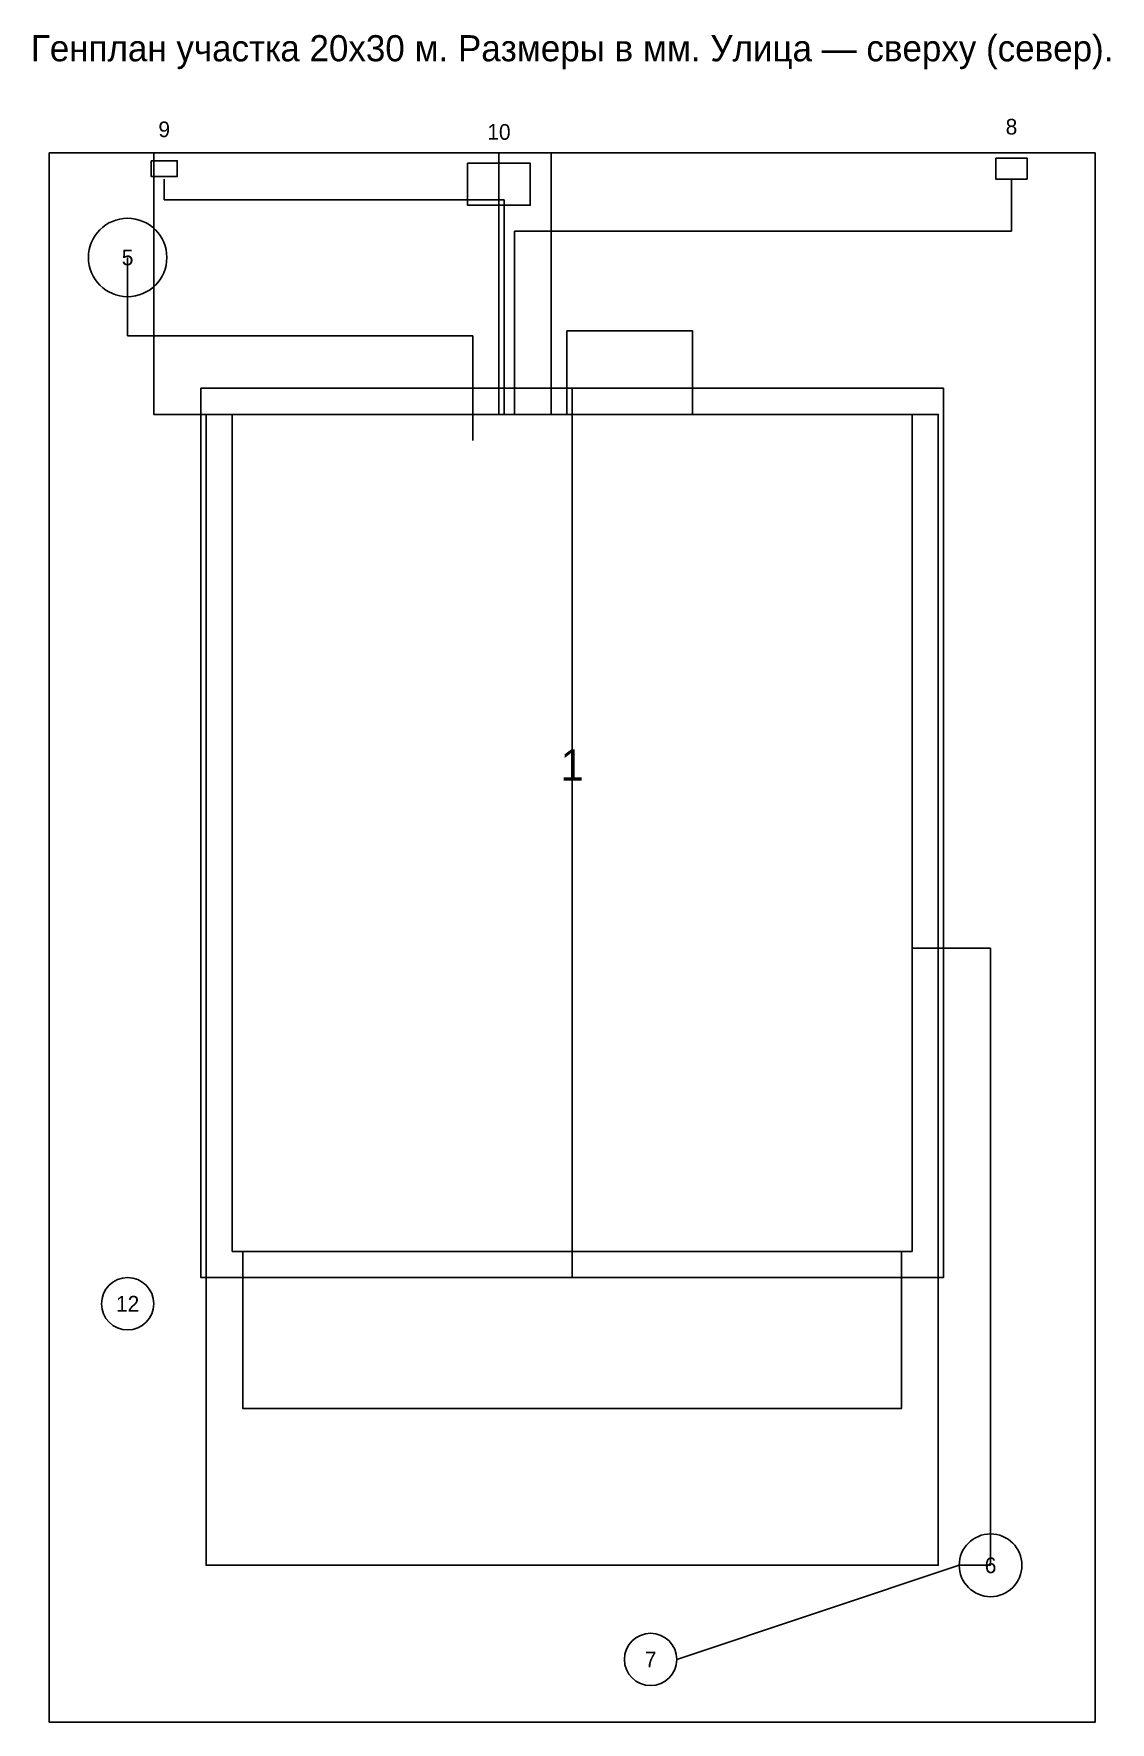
# Model space of a CAD drawing. Header units: millimetres. Extents: x -295 to 20288, y -30000 to 2277.
import ezdxf
from ezdxf.enums import TextEntityAlignment as Align

# ---------------------------------------------------------------- set-up
doc = ezdxf.new("R2010")
doc.units = ezdxf.units.MM
for name, color, linetype in [('DIM', 4, 'CONTINUOUS'), ('GAS', 2, 'CONTINUOUS'), ('OUTDOOR', 8, 'CONTINUOUS'), ('POWER', 1, 'CONTINUOUS'), ('ROOF', 8, 'CONTINUOUS'), ('SEWER', 30, 'CONTINUOUS'), ('SITE', 3, 'CONTINUOUS'), ('TEXT', 7, 'CONTINUOUS'), ('WALLS', 7, 'CONTINUOUS'), ('WATER', 5, 'CONTINUOUS')]:
    doc.layers.add(name, color=color, linetype=linetype)

msp = doc.modelspace()

# ---------------------------------------------------------------- linework, layer by layer
at = {"layer": 'DIM'}
msp.add_lwpolyline([(3000, -5000), (17000, -5000), (17000, -27000), (3000, -27000)], close=True, dxfattribs=at)
at = {"layer": 'GAS'}
for p, q in [((18400, -500), (18400, -1500)), ((18400, -1500), (8900, -1500)), ((8900, -1500), (8900, -5000))]:
    msp.add_line(p, q, dxfattribs=at)
at = {"layer": 'OUTDOOR'}
for points in [[(2000, 0), (8600, 0), (8600, -5000), (2000, -5000)], [(8600, 0), (9600, 0), (9600, -5000), (8600, -5000)], [(9900, -3400), (12300, -3400), (12300, -5000), (9900, -5000)], [(3700, -21000), (16300, -21000), (16300, -24000), (3700, -24000)]]:
    msp.add_lwpolyline(points, close=True, dxfattribs=at)
at = {"layer": 'POWER'}
for p, q in [((2200, -500), (2200, -900)), ((2200, -900), (8700, -900)), ((8700, -900), (8700, -5000))]:
    msp.add_line(p, q, dxfattribs=at)
at = {"layer": 'ROOF'}
msp.add_line((10000, -4500), (10000, -21500), dxfattribs=at)
msp.add_lwpolyline([(2900, -4500), (17100, -4500), (17100, -21500), (2900, -21500)], close=True, dxfattribs=at)
at = {"layer": 'SEWER'}
for p, q in [((16500, -15200), (18000, -15200)), ((18000, -15200), (18000, -27000)), ((17400, -27000), (12000, -28800)), ((18000, -27000), (17400, -27000))]:
    msp.add_line(p, q, dxfattribs=at)
at = {"layer": 'SITE'}
for points in [[(0, 0), (20000, 0), (20000, -30000), (0, -30000)], [(1950, -150), (2450, -150), (2450, -450), (1950, -450)], [(8000, -200), (9200, -200), (9200, -1000), (8000, -1000)], [(18100, -100), (18700, -100), (18700, -500), (18100, -500)]]:
    msp.add_lwpolyline(points, close=True, dxfattribs=at)
for centre, radius in [((1500, -2000), 750), ((1500, -22000), 500), ((18000, -27000), 600), ((11500, -28800), 500)]:
    msp.add_circle(centre, radius, dxfattribs=at)
at = {"layer": 'WALLS'}
msp.add_lwpolyline([(3500, -5000), (16500, -5000), (16500, -21000), (3500, -21000)], close=True, dxfattribs=at)
at = {"layer": 'WATER'}
for p, q in [((1500, -2000), (1500, -3500)), ((1500, -3500), (8100, -3500)), ((8100, -3500), (8100, -5500))]:
    msp.add_line(p, q, dxfattribs=at)

# ---------------------------------------------------------------- texts
at = {"layer": 'TEXT'}
for s, height, p in [('Генплан участка 20х30 м. Размеры в мм. Улица — сверху (север).', 500, (10000, 2000)), ('8', 300, (18400, 500)), ('9', 300, (2200, 450)), ('10', 300, (8600, 400)), ('5', 300, (1500, -2000)), ('1', 600, (10000, -11700)), ('12', 300, (1500, -22000)), ('6', 300, (18000, -27000)), ('7', 300, (11500, -28800))]:
    msp.add_text(s, height=height, dxfattribs=at).set_placement(p, align=Align.MIDDLE_CENTER)

doc.saveas('drawing.dxf')
